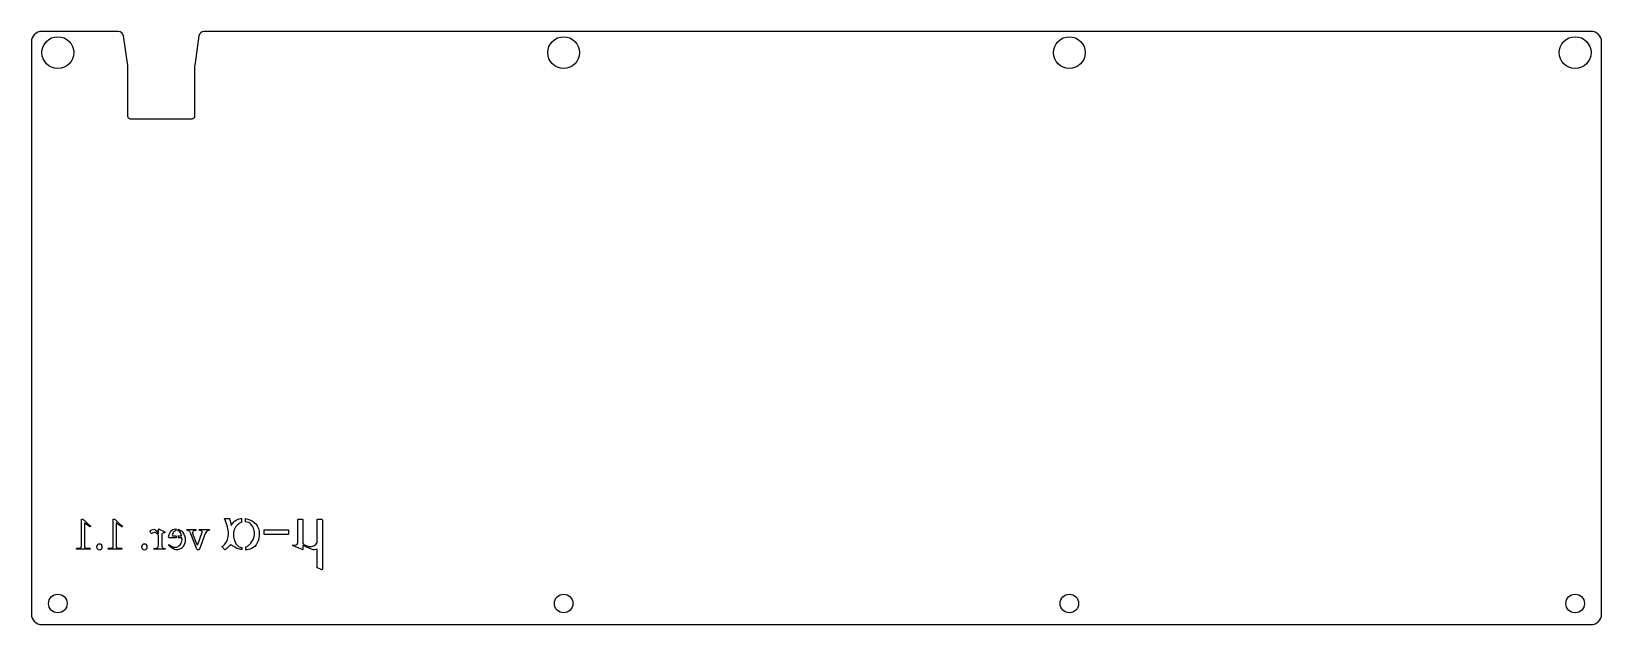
# Model space of a CAD drawing. Header units: millimetres. Extents: x -355 to -59, y -104 to 8.
import ezdxf

# ---------------------------------------------------------------- set-up
doc = ezdxf.new("R2010")
doc.units = ezdxf.units.MM
doc.layers.get('0').update_dxf_attribs({"linetype": 'CONTINUOUS'})

msp = doc.modelspace()

# ---------------------------------------------------------------- linework, layer by layer
for p, q in [((-346.04, -88.88), (-346.04, -83.84)), ((-345.97, -83.76), (-345.73, -83.76)), ((-345.45, -84.49), (-345.45, -88.89)), ((-344.35, -85.21), (-344.37, -85.2)), ((-340.04, -88.88), (-340.04, -83.84)), ((-339.97, -83.76), (-339.73, -83.76)), ((-339.45, -84.49), (-339.45, -88.89)), ((-338.35, -85.21), (-338.37, -85.2)), ((-331.47, -86.4), (-331.47, -85.73)), ((-331.33, -85.65), (-330.28, -86.15)), ((-328.15, -85.93), (-328.15, -85.63)), ((-327.74, -85.97), (-327.74, -85.68)), ((-326.03, -85.74), (-324.47, -85.74)), ((-323.78, -85.74), (-321.94, -85.74)), ((-318.97, -83.63), (-318.05, -83.63)), ((-315.73, -84.36), (-315.73, -83.64)), ((-315.02, -84.27), (-315.02, -83.66)), ((-305.13, -88.17), (-305.13, -83.94)), ((-305.06, -83.81), (-304.24, -83.81)), ((-304.16, -83.94), (-304.16, -88.38)), ((-301.47, -88.03), (-301.47, -83.94)), ((-301.4, -83.81), (-300.58, -83.81)), ((-300.5, -83.94), (-300.5, -93.23)), ((-331.47, -88.83), (-331.47, -86.96)), ((-330.82, -86.64), (-330.82, -88.83)), ((-328.15, -87.28), (-329.47, -87.28)), ((-329.46, -88.6), (-329.44, -88.6)), ((-328.75, -86.96), (-328.15, -86.96)), ((-328.15, -86.96), (-328.15, -87.28)), ((-327.74, -86.96), (-327.2, -86.96)), ((-327.74, -86.96), (-327.74, -87.28)), ((-327.08, -87.28), (-327.74, -87.28)), ((-327.12, -86.88), (-327.12, -86.83)), ((-324.21, -89.45), (-325.34, -86.53)), ((-324.33, -88.27), (-324.22, -88.54)), ((-324.05, -88.55), (-323.22, -86.26)), ((-322.61, -86.48), (-323.7, -89.44)), ((-323.22, -86.26), (-323.19, -86.16)), ((-318.94, -89.6), (-319.47, -88.96)), ((-306.05, -88.65), (-305.69, -88.68)), ((-304.34, -89.52), (-305.99, -88.84)), ((-304.16, -88.81), (-304.16, -89.4)), ((-304.08, -88.78), (-304.12, -88.78)), ((-346.95, -89.43), (-346.95, -89.33)), ((-344.43, -89.46), (-346.92, -89.46)), ((-344.4, -89.33), (-344.4, -89.43)), ((-340.95, -89.43), (-340.95, -89.33)), ((-338.43, -89.46), (-340.92, -89.46)), ((-338.4, -89.33), (-338.4, -89.43)), ((-330.22, -89.46), (-332.29, -89.46)), ((-323.79, -89.57), (-324.12, -89.57)), ((-316.16, -89.02), (-316.16, -89.02)), ((-315.73, -89.13), (-315.73, -89.54)), ((-315.58, -89.14), (-315.58, -89.14)), ((-315.02, -89.05), (-315.02, -89.58)), ((-301.47, -92.89), (-301.47, -89.49)), ((-300.58, -93.36), (-301.42, -93.01))]:
    msp.add_line(p, q)
msp.add_lwpolyline([(-323.82, 7.62), (-324.62, 2, 0.035489), (-324.64, 1.8), (-324.64, -7.6, -0.414214), (-325.14, -8.1), (-336.76, -8.1, -0.414214), (-337.26, -7.6), (-337.26, 1.8, 0.035489), (-337.28, 2), (-338.08, 7.62, 0.373238), (-339.07, 8.47), (-353.48, 8.47, 0.414214), (-355.48, 6.47), (-355.48, -101.73, 0.414214), (-353.48, -103.73), (-60.78, -103.73, 0.414214), (-58.78, -101.73), (-58.78, 6.47, 0.414214), (-60.78, 8.47), (-322.83, 8.47, 0.373238)], format="xyb", close=True)
msp.add_lwpolyline([(-306.89, -85.81), (-306.89, -86.66), (-311.5, -86.66), (-311.5, -85.81)], close=True)
for centre, radius in [((-350.48, 4.47), 3), ((-254.91, 4.47), 3), ((-159.34, 4.47), 3), ((-63.77, 4.47), 3), ((-350.48, -99.73), 1.75), ((-254.91, -99.73), 1.75), ((-159.34, -99.73), 1.75), ((-63.77, -99.73), 1.75)]:
    msp.add_circle(centre, radius)
for points, knots in [([(-346.04, -83.84), (-346.04, -83.81), (-346.04, -83.79), (-346.02, -83.76), (-346, -83.76), (-345.97, -83.76)], [18, 18, 18, 18, 19, 19, 20, 20, 20, 20]), ([(-345.73, -83.76), (-345.54, -83.99), (-345.3, -84.24), (-344.71, -84.76), (-344.51, -84.92), (-344.31, -85.05), (-344.26, -85.09), (-344.26, -85.1)], [21, 21, 21, 21, 22, 22, 23, 23, 24, 24, 24, 24]), ([(-340.04, -83.84), (-340.04, -83.81), (-340.04, -83.79), (-340.02, -83.76), (-340, -83.76), (-339.97, -83.76)], [18, 18, 18, 18, 19, 19, 20, 20, 20, 20]), ([(-339.73, -83.76), (-339.54, -83.99), (-339.3, -84.24), (-338.71, -84.76), (-338.51, -84.92), (-338.31, -85.05), (-338.26, -85.09), (-338.26, -85.1)], [21, 21, 21, 21, 22, 22, 23, 23, 24, 24, 24, 24]), ([(-332.96, -86.3), (-333.02, -86.17), (-333.05, -86.08), (-333.05, -86.01), (-333.05, -85.96), (-332.95, -85.89), (-332.55, -85.74), (-332.41, -85.7), (-332.31, -85.7), (-332.14, -85.7), (-331.92, -85.88), (-331.66, -86.25)], [0, 0, 0, 0, 1, 1, 1, 2, 2, 3, 3, 3, 4, 4, 4, 4]), ([(-331.47, -85.73), (-331.47, -85.66), (-331.44, -85.63), (-331.4, -85.63), (-331.39, -85.63), (-331.37, -85.64), (-331.33, -85.65)], [7, 7, 7, 7, 8, 8, 8, 9, 9, 9, 9]), ([(-329.47, -87.28), (-329.53, -87.28), (-329.56, -87.22), (-329.56, -87.1), (-329.56, -86.83), (-329.43, -86.52), (-328.93, -85.81), (-328.6, -85.63), (-328.2, -85.63), (-328.18, -85.63), (-328.17, -85.63), (-328.15, -85.63)], [0, 0, 0, 0, 1, 1, 1, 2, 2, 3, 3, 3, 3.030516, 3.030516, 3.030516, 3.030516]), ([(-328.15, -85.93), (-328.31, -85.96), (-328.46, -86.06), (-328.77, -86.43), (-328.86, -86.64), (-328.86, -86.83), (-328.86, -86.92), (-328.83, -86.96), (-328.75, -86.96)], [2.223215, 2.223215, 2.223215, 2.223215, 3, 3, 4, 4, 4, 5, 5, 5, 5]), ([(-327.74, -85.68), (-327.39, -85.77), (-327.11, -85.97), (-326.57, -86.7), (-326.41, -87.18), (-326.41, -88.22), (-326.56, -88.66), (-326.85, -89.01)], [3.297183, 3.297183, 3.297183, 3.297183, 4, 4, 5, 5, 6, 6, 6, 6]), ([(-327.12, -86.83), (-327.17, -86.59), (-327.28, -86.38), (-327.54, -86.09), (-327.63, -86.02), (-327.74, -85.97)], [0, 0, 0, 0, 1, 1, 1.537972, 1.537972, 1.537972, 1.537972]), ([(-325.34, -86.53), (-325.36, -86.48), (-325.39, -86.42), (-325.45, -86.29), (-325.48, -86.23), (-325.55, -86.11), (-325.6, -86.05), (-325.69, -85.96), (-325.77, -85.92), (-326, -85.89), (-326.06, -85.88), (-326.08, -85.85), (-326.08, -85.83), (-326.08, -85.77), (-326.06, -85.75), (-326.03, -85.74)], [24, 24, 24, 24, 25, 25, 26, 26, 27, 27, 28, 28, 29, 29, 30, 30, 31, 31, 31, 31]), ([(-324.47, -85.74), (-324.41, -85.74), (-324.38, -85.76), (-324.38, -85.81), (-324.38, -85.89), (-324.44, -85.93), (-324.71, -85.93), (-324.82, -85.97), (-324.98, -86.14), (-325.02, -86.21), (-325.02, -86.36), (-325, -86.47), (-324.91, -86.77), (-324.7, -87.32), (-324.33, -88.27)], [0, 0, 0, 0, 1, 1, 1, 2, 2, 3, 3, 4, 4, 5, 5, 6, 6, 6, 6]), ([(-323.76, -85.89), (-323.8, -85.87), (-323.81, -85.85), (-323.81, -85.76), (-323.8, -85.74), (-323.78, -85.74)], [12, 12, 12, 12, 13, 13, 14, 14, 14, 14]), ([(-321.94, -85.74), (-321.87, -85.74), (-321.84, -85.77), (-321.84, -85.88), (-321.9, -85.92), (-322.01, -85.93)], [15, 15, 15, 15, 16, 16, 17, 17, 17, 17]), ([(-318.93, -88.51), (-318.46, -87.99), (-318.23, -87.34), (-318.23, -86.56), (-318.23, -85.8), (-318.48, -84.82), (-318.97, -83.63)], [18, 18, 18, 18, 19, 19, 19, 20, 20, 20, 20]), ([(-318.05, -83.63), (-318.02, -83.77), (-317.96, -84), (-317.79, -84.64), (-317.74, -84.86), (-317.73, -84.99)], [0, 0, 0, 0, 1, 1, 2, 2, 2, 2]), ([(-317.73, -84.99), (-317.58, -84.72), (-317.42, -84.49), (-317.07, -84.14), (-316.85, -83.98), (-316.38, -83.73), (-316.09, -83.66), (-315.73, -83.64)], [2, 2, 2, 2, 3, 3, 4, 4, 4.800926, 4.800926, 4.800926, 4.800926]), ([(-315.73, -84.36), (-316.02, -84.45), (-316.29, -84.63), (-316.98, -85.28), (-317.23, -85.78), (-317.3, -86.38)], [1.391723, 1.391723, 1.391723, 1.391723, 2, 2, 3, 3, 3, 3]), ([(-315.02, -83.66), (-314.43, -83.74), (-313.89, -83.99), (-312.74, -84.93), (-312.42, -85.58), (-312.42, -86.36), (-312.42, -87.92), (-312.92, -88.92), (-313.91, -89.35)], [5.19575, 5.19575, 5.19575, 5.19575, 6, 6, 7, 7, 7, 8, 8, 8, 8]), ([(-315.02, -89.05), (-314.82, -88.98), (-314.63, -88.88), (-314.11, -88.48), (-313.84, -88.14), (-313.44, -87.32), (-313.33, -86.87), (-313.33, -86.39), (-313.33, -86.1), (-313.39, -85.81), (-313.6, -85.23), (-313.74, -84.99), (-313.92, -84.8)], [6.481013, 6.481013, 6.481013, 6.481013, 7, 7, 8, 8, 9, 9, 9, 10, 10, 11, 11, 11, 11]), ([(-305.13, -83.94), (-305.13, -83.88), (-305.13, -83.85), (-305.11, -83.82), (-305.09, -83.81), (-305.06, -83.81)], [8, 8, 8, 8, 9, 9, 10, 10, 10, 10]), ([(-304.24, -83.81), (-304.2, -83.81), (-304.18, -83.82), (-304.17, -83.85), (-304.16, -83.88), (-304.16, -83.94)], [11, 11, 11, 11, 12, 12, 13, 13, 13, 13]), ([(-301.47, -83.94), (-301.47, -83.88), (-301.47, -83.85), (-301.46, -83.82), (-301.43, -83.81), (-301.4, -83.81)], [21, 21, 21, 21, 22, 22, 23, 23, 23, 23]), ([(-300.58, -83.81), (-300.54, -83.81), (-300.52, -83.82), (-300.51, -83.85), (-300.5, -83.88), (-300.5, -83.94)], [24, 24, 24, 24, 25, 25, 26, 26, 26, 26]), ([(-345.45, -88.89), (-345.45, -88.97), (-345.44, -89.04), (-345.42, -89.14), (-345.4, -89.17), (-345.31, -89.22), (-345.23, -89.24), (-345, -89.26), (-344.89, -89.27), (-344.69, -89.28), (-344.57, -89.29), (-344.43, -89.29)], [3, 3, 3, 3, 4, 4, 5, 5, 6, 6, 7, 7, 8, 8, 8, 8]), ([(-342.25, -89.42), (-342.36, -89.52), (-342.48, -89.57), (-342.63, -89.57), (-342.78, -89.57), (-342.9, -89.52), (-343.01, -89.42), (-343.11, -89.32), (-343.17, -89.19), (-343.17, -89.04), (-343.17, -88.89), (-343.11, -88.76), (-343.01, -88.66), (-342.9, -88.55), (-342.78, -88.5), (-342.63, -88.5), (-342.48, -88.5), (-342.35, -88.55), (-342.25, -88.66), (-342.14, -88.77), (-342.09, -88.9), (-342.09, -89.04), (-342.09, -89.19), (-342.14, -89.32), (-342.25, -89.42)], [0, 0, 0, 0, 1, 1, 1, 2, 2, 2, 3, 3, 3, 4, 4, 4, 5, 5, 5, 6, 6, 6, 7, 7, 7, 8, 8, 8, 8]), ([(-339.45, -88.89), (-339.45, -88.97), (-339.44, -89.04), (-339.42, -89.14), (-339.4, -89.17), (-339.31, -89.22), (-339.23, -89.24), (-339, -89.26), (-338.89, -89.27), (-338.69, -89.28), (-338.57, -89.29), (-338.43, -89.29)], [3, 3, 3, 3, 4, 4, 5, 5, 6, 6, 7, 7, 8, 8, 8, 8]), ([(-333.75, -89.42), (-333.86, -89.52), (-333.98, -89.57), (-334.13, -89.57), (-334.28, -89.57), (-334.4, -89.52), (-334.51, -89.42), (-334.61, -89.32), (-334.67, -89.19), (-334.67, -89.04), (-334.67, -88.89), (-334.61, -88.76), (-334.51, -88.66), (-334.4, -88.55), (-334.28, -88.5), (-334.13, -88.5), (-333.98, -88.5), (-333.85, -88.55), (-333.75, -88.66), (-333.64, -88.77), (-333.59, -88.9), (-333.59, -89.04), (-333.59, -89.19), (-333.64, -89.32), (-333.75, -89.42)], [0, 0, 0, 0, 1, 1, 1, 2, 2, 2, 3, 3, 3, 4, 4, 4, 5, 5, 5, 6, 6, 6, 7, 7, 7, 8, 8, 8, 8]), ([(-331.47, -86.96), (-331.47, -86.83), (-331.54, -86.69), (-331.82, -86.37), (-331.96, -86.28), (-332.22, -86.28), (-332.4, -86.34), (-332.62, -86.44)], [27, 27, 27, 27, 28, 28, 29, 29, 30, 30, 30, 30]), ([(-331.66, -86.25), (-331.57, -86.38), (-331.51, -86.45), (-331.49, -86.45), (-331.47, -86.45), (-331.47, -86.43), (-331.47, -86.4)], [4, 4, 4, 4, 5, 5, 5, 6, 6, 6, 6]), ([(-330.28, -86.15), (-330.24, -86.17), (-330.22, -86.2), (-330.22, -86.26), (-330.22, -86.28), (-330.24, -86.3), (-330.27, -86.31), (-330.34, -86.33), (-330.39, -86.34), (-330.52, -86.37), (-330.58, -86.39), (-330.63, -86.4)], [10, 10, 10, 10, 11, 11, 12, 12, 13, 13, 14, 14, 15, 15, 15, 15]), ([(-329.55, -88.69), (-329.53, -88.68), (-329.52, -88.66), (-329.49, -88.61), (-329.47, -88.6), (-329.46, -88.6)], [10, 10, 10, 10, 11, 11, 12, 12, 12, 12]), ([(-329.42, -88.6), (-329.07, -88.93), (-328.71, -89.09), (-327.95, -89.09), (-327.64, -88.95), (-327.13, -88.37), (-327.01, -88.01), (-327.01, -87.58), (-327.01, -87.38), (-327.03, -87.28), (-327.08, -87.28)], [14, 14, 14, 14, 15, 15, 16, 16, 17, 17, 17, 18, 18, 18, 18]), ([(-326.85, -89.01), (-326.99, -89.18), (-327.15, -89.31), (-327.54, -89.52), (-327.73, -89.57), (-328.1, -89.57), (-328.27, -89.54), (-328.42, -89.49)], [6, 6, 6, 6, 7, 7, 8, 8, 9, 9, 9, 9]), ([(-317.57, -88.75), (-317.63, -88.71), (-317.68, -88.68), (-317.75, -88.66), (-317.79, -88.65), (-317.9, -88.65), (-317.95, -88.68), (-318.05, -88.82), (-318.17, -88.94), (-318.54, -89.3), (-318.74, -89.46), (-318.94, -89.6)], [11, 11, 11, 11, 12, 12, 13, 13, 14, 14, 15, 15, 16, 16, 16, 16]), ([(-316.11, -89.48), (-316.49, -89.4), (-316.81, -89.28), (-317.32, -88.92), (-317.49, -88.81), (-317.57, -88.75)], [9, 9, 9, 9, 10, 10, 11, 11, 11, 11]), ([(-317.3, -86.38), (-317.3, -86.86), (-317.25, -87.28), (-317.05, -87.99), (-316.94, -88.25), (-316.83, -88.42)], [3, 3, 3, 3, 4, 4, 5, 5, 5, 5]), ([(-305.99, -88.84), (-306.05, -88.81), (-306.09, -88.77), (-306.09, -88.68), (-306.07, -88.65), (-306.05, -88.65)], [2, 2, 2, 2, 3, 3, 4, 4, 4, 4]), ([(-305.69, -88.68), (-305.5, -88.68), (-305.37, -88.64), (-305.2, -88.48), (-305.15, -88.35), (-305.13, -88.17)], [5, 5, 5, 5, 6, 6, 7, 7, 7, 7]), ([(-304.16, -88.38), (-304.1, -88.45), (-304.04, -88.51), (-303.9, -88.59), (-303.84, -88.63), (-303.71, -88.71), (-303.58, -88.76), (-303.17, -88.91), (-302.95, -88.95), (-302.47, -88.95), (-302.2, -88.86), (-301.62, -88.52), (-301.47, -88.3), (-301.47, -88.03)], [14, 14, 14, 14, 15, 15, 16, 16, 17, 17, 18, 18, 19, 19, 20, 20, 20, 20]), ([(-301.47, -89.49), (-301.67, -89.54), (-301.87, -89.56), (-302.25, -89.56), (-302.47, -89.51), (-303, -89.29), (-303.28, -89.16), (-303.91, -88.86), (-304.07, -88.78), (-304.08, -88.78)], [32, 32, 32, 32, 33, 33, 34, 34, 35, 35, 36, 36, 36, 36]), ([(-346.95, -89.33), (-346.95, -89.31), (-346.94, -89.29), (-346.92, -89.29), (-346.51, -89.29), (-346.23, -89.25), (-346.1, -89.17)], [14, 14, 14, 14, 15, 15, 15, 16, 16, 16, 16]), ([(-340.95, -89.33), (-340.95, -89.31), (-340.94, -89.29), (-340.92, -89.29), (-340.51, -89.29), (-340.23, -89.25), (-340.1, -89.17)], [14, 14, 14, 14, 15, 15, 15, 16, 16, 16, 16]), ([(-332.29, -89.46), (-332.32, -89.45), (-332.33, -89.44), (-332.33, -89.37), (-332.32, -89.35), (-332.27, -89.33), (-332.21, -89.32), (-332.03, -89.29), (-331.93, -89.27), (-331.83, -89.24)], [21, 21, 21, 21, 22, 22, 23, 23, 24, 24, 25, 25, 25, 25]), ([(-330.38, -89.3), (-330.25, -89.32), (-330.18, -89.35), (-330.18, -89.4), (-330.18, -89.43), (-330.19, -89.45), (-330.22, -89.46)], [18, 18, 18, 18, 19, 19, 19, 20, 20, 20, 20]), ([(-300.5, -93.23), (-300.5, -93.29), (-300.51, -93.32), (-300.52, -93.35), (-300.54, -93.36), (-300.58, -93.36)], [27, 27, 27, 27, 28, 28, 29, 29, 29, 29])]:
    msp.add_open_spline(points, degree=3, knots=knots)
for points in [[(-345.35, -84.56), (-345.42, -84.51), (-345.45, -84.48), (-345.45, -84.49)], [(-344.37, -85.2), (-344.67, -85.06), (-345, -84.84), (-345.35, -84.56)], [(-344.26, -85.1), (-344.3, -85.17), (-344.33, -85.21), (-344.35, -85.21)], [(-339.35, -84.56), (-339.42, -84.51), (-339.45, -84.48), (-339.45, -84.49)], [(-338.37, -85.2), (-338.67, -85.06), (-339, -84.84), (-339.35, -84.56)], [(-338.26, -85.1), (-338.3, -85.17), (-338.33, -85.21), (-338.35, -85.21)], [(-323.5, -85.91), (-323.63, -85.92), (-323.72, -85.91), (-323.76, -85.89)], [(-323.19, -86.16), (-323.19, -85.99), (-323.29, -85.91), (-323.5, -85.91)], [(-322.08, -85.94), (-322.33, -86.02), (-322.51, -86.2), (-322.61, -86.48)], [(-322.01, -85.93), (-322.04, -85.93), (-322.06, -85.94), (-322.08, -85.94)], [(-313.92, -84.8), (-314.22, -84.48), (-314.58, -84.3), (-315.02, -84.27)], [(-346.1, -89.17), (-346.06, -89.15), (-346.04, -89.05), (-346.04, -88.88)], [(-340.1, -89.17), (-340.06, -89.15), (-340.04, -89.05), (-340.04, -88.88)], [(-332.77, -86.5), (-332.83, -86.5), (-332.9, -86.43), (-332.96, -86.3)], [(-332.62, -86.44), (-332.69, -86.47), (-332.74, -86.49), (-332.77, -86.5)], [(-331.83, -89.24), (-331.59, -89.18), (-331.47, -89.04), (-331.47, -88.83)], [(-330.63, -86.4), (-330.76, -86.45), (-330.82, -86.53), (-330.82, -86.64)], [(-330.82, -88.83), (-330.82, -89.1), (-330.67, -89.26), (-330.38, -89.3)], [(-328.42, -89.49), (-328.85, -89.34), (-329.23, -89.08), (-329.55, -88.69)], [(-329.44, -88.6), (-329.43, -88.6), (-329.42, -88.6), (-329.42, -88.6)], [(-327.2, -86.96), (-327.15, -86.96), (-327.12, -86.94), (-327.12, -86.88)], [(-324.22, -88.54), (-324.16, -88.69), (-324.11, -88.69), (-324.05, -88.55)], [(-319.47, -88.96), (-319.27, -88.83), (-319.08, -88.69), (-318.93, -88.51)], [(-316.83, -88.42), (-316.55, -88.85), (-316.18, -89.09), (-315.73, -89.13)], [(-304.12, -88.78), (-304.14, -88.78), (-304.15, -88.79), (-304.16, -88.81)], [(-346.92, -89.46), (-346.94, -89.46), (-346.95, -89.45), (-346.95, -89.43)], [(-344.43, -89.29), (-344.41, -89.29), (-344.4, -89.31), (-344.4, -89.33)], [(-344.4, -89.43), (-344.4, -89.45), (-344.41, -89.46), (-344.43, -89.46)], [(-340.92, -89.46), (-340.94, -89.46), (-340.95, -89.45), (-340.95, -89.43)], [(-338.43, -89.29), (-338.41, -89.29), (-338.4, -89.31), (-338.4, -89.33)], [(-338.4, -89.43), (-338.4, -89.45), (-338.41, -89.46), (-338.43, -89.46)], [(-324.12, -89.57), (-324.15, -89.57), (-324.18, -89.53), (-324.21, -89.45)], [(-323.7, -89.44), (-323.74, -89.53), (-323.77, -89.57), (-323.79, -89.57)], [(-315.73, -89.54), (-315.85, -89.53), (-315.98, -89.51), (-316.11, -89.48)], [(-313.91, -89.35), (-314.24, -89.49), (-314.61, -89.57), (-315.02, -89.58)], [(-304.22, -89.56), (-304.25, -89.56), (-304.29, -89.55), (-304.34, -89.52)], [(-304.16, -89.4), (-304.16, -89.51), (-304.18, -89.56), (-304.22, -89.56)], [(-301.42, -93.01), (-301.45, -93), (-301.47, -92.96), (-301.47, -92.89)]]:
    msp.add_open_spline(points, degree=3)

doc.saveas('drawing.dxf')
